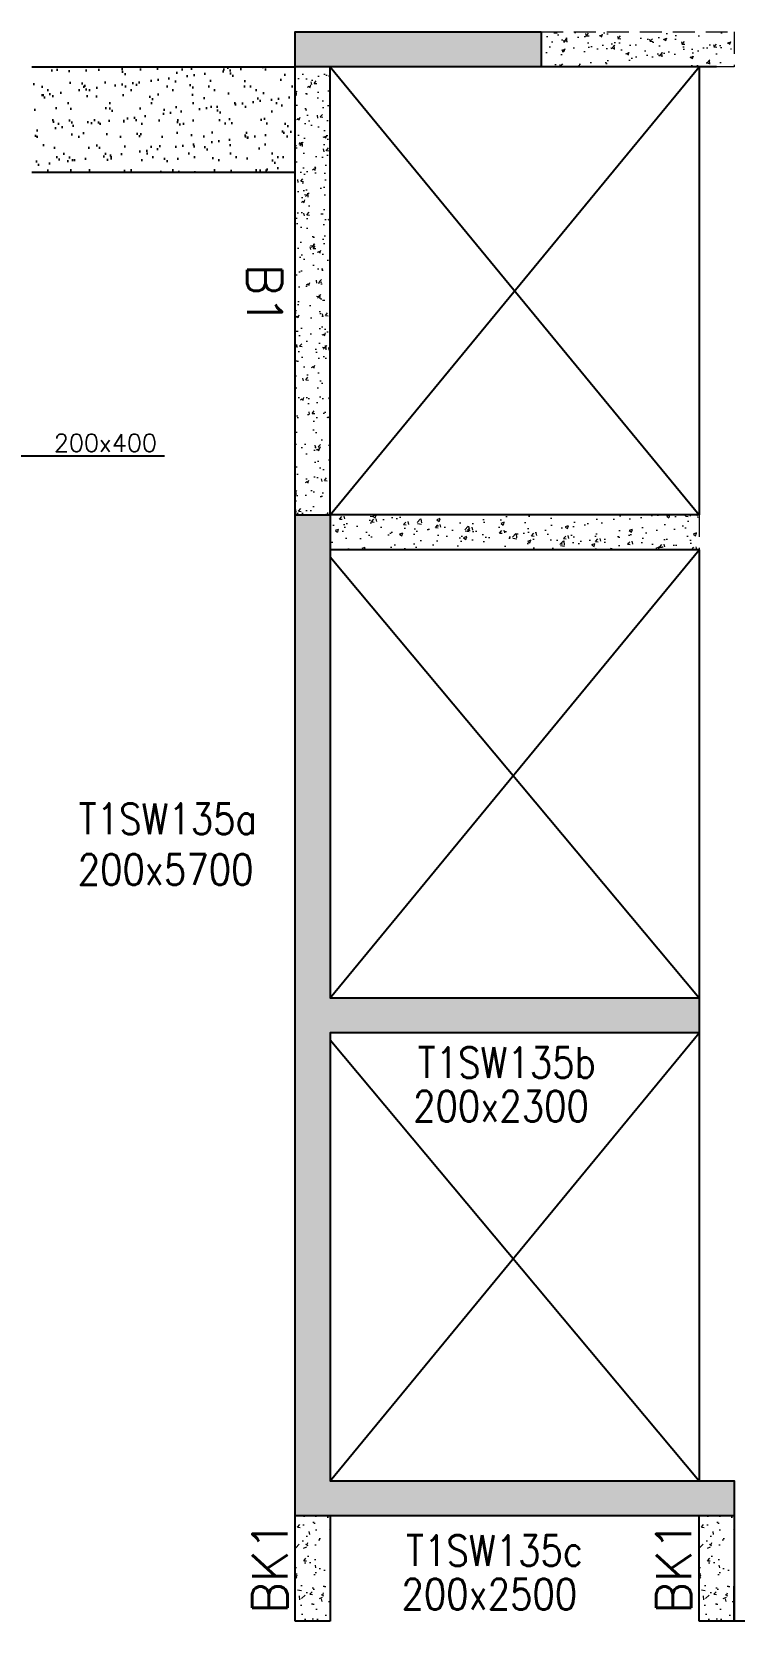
# Model space of a CAD drawing. Header units: millimetres. Extents: x 1078357 to 2594950, y -4969473 to -4636555.
# Drawn here: x 1647958 to 1651959, y -4670496 to -4661446 of the extents above; entities that cross this region are included whole.
import ezdxf

# ---------------------------------------------------------------- set-up
doc = ezdxf.new("R2010")
doc.units = ezdxf.units.MM
doc.header["$PDMODE"] = 35
for name, pattern in [('CONTINOUS', [0]), ('HIDDEN', [0.375, 0.25, -0.125]), ('New Retail block$0$CONTINOUS', [0])]:
    doc.linetypes.add(name, pattern=pattern)
doc.layers.get('0').update_dxf_attribs({"lineweight": 0})
doc.layers.get('Defpoints').update_dxf_attribs({"lineweight": 0})
for name, color, linetype, lineweight in [('A-_ANOTDIMA_D-', 6, 'Continuous', 13), ('COL. NO.', 30, 'Continuous', 25), ('COL. SIZE', 7, 'Continuous', 25), ('DIM', 9, 'Continuous', 25), ('HATCH', 8, 'Continuous', 30), ('S-NON STR RCC WALL', 8, 'Continuous', 0)]:
    doc.layers.add(name, color=color, linetype=linetype, lineweight=lineweight)
for name, color, linetype in [('B-200x650', 241, 'HIDDEN'), ('S-COLUMN_SHEAR WALL', 1, 'Continuous'), ('S-CUT OUT', 3, 'Continuous'), ('S-PROJECTION', 54, 'New Retail block$0$CONTINOUS')]:
    doc.layers.add(name, color=color, linetype=linetype)
doc.styles.add('Roman', font='romans')
doc.styles.add('ROMANS', font='romans.shx', dxfattribs={"width": 0.85})
doc.dimstyles.new('HARESH', dxfattribs={"dimtxt": 150, "dimasz": 75, "dimexe": 0, "dimexo": 0, "dimgap": 25, "dimtad": 1, "dimdec": 0, "dimdsep": 46, "dimtxsty": 'Roman', "dimblk": 'OBLIQUE', "dimcen": 225, "dimdle": 25, "dimclrd": 2, "dimclre": 2, "dimclrt": 7, "dimadec": 8, "dimazin": 1, "dimtfac": 1, "dimtdec": 0, "dimtmove": 0, "dimatfit": 0, "dimfxl": 1, "dimlwd": -1, "dimlwe": -1, "dimarcsym": 0})

# ---------------------------------------------------------------- blocks, each defined once
blk = doc.blocks.new('_Oblique')
at = {"color": 0, "linetype": 'ByBlock', "lineweight": -2}
blk.add_line((-0.5, -0.5), (0.5, 0.5), dxfattribs=at)
blk = doc.blocks.new('*D1184')
at = {"layer": 'Defpoints', "color": 0, "ltscale": 700, "transparency": 16777216}
for p in [(1647308.5, -4663596.2, 0), (1647758.5, -4663596.2, 0), (1647758.5, -4663862.2)]:
    blk.add_point(p, dxfattribs=at)
at = {"layer": 'DIM', "color": 2, "ltscale": 700, "transparency": 16777216}
for p, q in [((1647308.5, -4663596.2), (1647308.5, -4663862.2)), ((1647758.5, -4663596.2), (1647758.5, -4663862.2)), ((1647308.5, -4663862.2), (1647233.5, -4663862.2)), ((1647308.5, -4663862.2), (1647758.5, -4663862.2)), ((1647308.5, -4663862.2), (1647758.5, -4663862.2)), ((1647758.5, -4663862.2), (1647833.5, -4663862.2)), ((1648714.7, -4663862.2), (1647758.5, -4663862.2))]:
    blk.add_line(p, q, dxfattribs=at)
at = {"layer": 'DIM', "color": 2, "ltscale": 700, "transparency": 16777216, "xscale": 75, "yscale": 75, "zscale": 75}
blk.add_blockref('_Oblique', (1647308.5, -4663862.2), dxfattribs=at)
at = {"layer": 'DIM', "color": 2, "ltscale": 700, "transparency": 16777216, "xscale": 75, "yscale": 75, "zscale": 75, "rotation": 180}
blk.add_blockref('_Oblique', (1647758.5, -4663862.2), dxfattribs=at)
at = {"layer": 'DIM', "color": 7, "ltscale": 700, "transparency": 16777216, "insert": (1648377.8, -4663787.2), "char_height": 150, "attachment_point": 5, "style": 'Roman'}
blk.add_mtext('{\\H0.666667x;200x400}', dxfattribs=at)
blk = doc.blocks.new('G$CD63B60BD')
at = {"layer": 'COL. NO.', "linetype": 'Continuous', "style": 'ROMANS', "width": 0.85}
for s, p in [('T1SW135a', (64768.1, 2381.4, -640.8)), ('T1SW135b', (66698.7, 993, -320.4)), ('T1SW135c', (66632.1, -1785.4, -320.4))]:
    blk.add_text(s, height=175, dxfattribs=at).set_placement(p)
at = {"layer": 'COL. SIZE', "linetype": 'Continuous', "style": 'ROMANS', "width": 0.85}
for s, p in [('200x5700', (64761.9, 2092.6, -640.8)), ('200x2300', (66671.9, 745.2, -320.4)), ('200x2500', (66605.4, -2033.2, -320.4))]:
    blk.add_text(s, height=175, dxfattribs=at).set_placement(p)

msp = doc.modelspace()

# ---------------------------------------------------------------- hatches: boundary and pattern name
at = {"layer": 'HATCH'}
h = msp.add_hatch(dxfattribs=at)
h.set_pattern_fill('AR-SAND', color=8, scale=3, angle=179.97015)
h.set_pattern_definition([(37.4701541, (-2394224.73, 14021043.22), (-4.72361136, 146.8264517), [0, -115.824, 0, -129.54, 0, -123.825]), (7.4701541, (-2394224.73, 14021043.22), (134.9689868, 214.9772528), [0, -62.484, 0, -104.394, 0, -40.005]), (327.4701541, (-2394318.45, 14021043.27), (237.2979035, 0.3075449), [0, -38.1, 0, -137.16, 0, -179.07]), (317.4701541, (-2394318.45, 14021043.27), (229.1017424, 66.759465), [0, -19.05, 0, -89.916, 0, -102.87])])
h.paths.add_polyline_path([(1649458.5, -4661646), (1647958.5, -4661646), (1647958.5, -4662246.2), (1649458.5, -4662246.2)])
at = {"layer": 'S-COLUMN_SHEAR WALL', "lineweight": 25}
h = msp.add_hatch(color=1, dxfattribs=at)
h.dxf.hatch_style = 1
h.paths.add_polyline_path([(1650858.3, -4661446.2), (1650858.3, -4661646.2), (1649458.3, -4661646.2), (1649458.3, -4661446.2)])
h = msp.add_hatch(color=1, dxfattribs=at)
h.dxf.hatch_style = 1
h.paths.add_polyline_path([(1651758.3, -4666946.2), (1651758.3, -4667146.2), (1649658.3, -4667146.2), (1649658.3, -4669696.2), (1651958.3, -4669696.2), (1651958.3, -4669896.2), (1649458.3, -4669896.2), (1649458.3, -4664196.2), (1649658.3, -4664196.2), (1649658.3, -4666946.2)])
at = {"layer": 'S-NON STR RCC WALL', "linetype": 'HIDDEN', "ltscale": 500}
h = msp.add_hatch(dxfattribs=at)
h.set_pattern_fill('AR-CONC', color=256, angle=180)
h.set_pattern_definition([(50, (519985.67, 19721.3), (182.184669, -15.9390855), [19.05, -209.55]), (355, (519985.67, 19721.3), (-35.2434214, 191.056845), [15.24, -167.640584]), (100.4514447, (520000.85, 19719.97), (146.941247, 175.117752), [16.190009, -178.0902446]), (46.1842, (519985.67, 19772.1), (271.079041, -42.042328), [28.575, -314.325]), (96.6355576, (520008.26, 19768.6), (237.404134, 247.426125), [24.285023, -267.135608]), (351.184151, (519985.67, 19772.1), (237.404134, 247.426125), [22.859967, -251.459732]), (21, (520011.07, 19759.4), (151.6143913, -102.265198), [19.05, -209.55]), (326, (520011.07, 19759.4), (61.802028, 184.187966), [15.24, -167.64]), (71.451445, (520023.7, 19750.87), (213.416419, 81.922769), [16.190009, -178.0899376]), (37.5, (519985.666, 19721.3), (3.08860325, 84.5550389), [0, -165.608, 0, -170.18, 0, -168.275]), (7.5, (519985.67, 19721.3), (66.8196625, 100.1805748), [0, -97.028, 0, -161.798, 0, -64.135]), (327.5, (519929.024, 19721.3), (135.5905952, -5.728744), [0, -63.5, 0, -198.12, 0, -262.89]), (317.5, (519903.62, 19721.3), (148.1291814, 25.426491), [0, -82.55, 0, -131.572, 0, -186.69])])
h.paths.add_polyline_path([(1650858.5, -4661446.1), (1651958.5, -4661446.1), (1651958.5, -4661646.1), (1650858.5, -4661646.1)])
h = msp.add_hatch(dxfattribs=at)
h.set_pattern_fill('AR-CONC', color=256, angle=180)
h.set_pattern_definition([(50, (-577239.05, 4703740.48), (182.184669, -15.9390855), [19.05, -209.55]), (355, (-577239.05, 4703740.48), (-35.2434214, 191.0568452), [15.24, -167.640584]), (100.4514447, (-577223.87, 4703739.16), (146.941247, 175.117752), [16.1900088, -178.0902446]), (46.1842, (-577239.05, 4703791.28), (271.079041, -42.042328), [28.575, -314.325]), (96.6355576, (-577216.46, 4703787.78), (237.404134, 247.4261246), [24.285023, -267.135608]), (351.1841512, (-577239.05, 4703791.28), (237.404134, 247.4261246), [22.859967, -251.459732]), (21, (-577213.65, 4703778.58), (151.6143913, -102.2651982), [19.05, -209.55]), (326, (-577213.65, 4703778.58), (61.8020283, 184.187966), [15.24, -167.64]), (71.451445, (-577201.02, 4703770.06), (213.4164193, 81.922769), [16.1900088, -178.0899376]), (37.5, (-577239.05, 4703740.484), (3.08860325, 84.55503887), [0, -165.608, 0, -170.18, 0, -168.275]), (7.5, (-577239.05, 4703740.48), (66.8196625, 100.1805748), [0, -97.028, 0, -161.798, 0, -64.135]), (327.5, (-577295.69, 4703740.484), (135.59059517, -5.728744), [0, -63.5, 0, -198.12, 0, -262.89]), (317.5, (-577321.09, 4703740.48), (148.1291814, 25.426491), [0, -82.55, 0, -131.572, 0, -186.69])])
h.paths.add_polyline_path([(1649458.5, -4661646.1), (1649658.5, -4661646.1), (1649658.5, -4664196.1), (1649458.5, -4664196.1)])
h = msp.add_hatch(dxfattribs=at)
h.set_pattern_fill('AR-CONC', color=256, angle=180)
h.set_pattern_definition([(50, (2710935.11, -9348317.08), (182.184669, -15.9390855), [19.05, -209.55]), (355, (2710935.11, -9348317.08), (-35.2434214, 191.056845), [15.24, -167.640584]), (100.4514447, (2710950.3, -9348318.4), (146.941247, 175.117752), [16.190009, -178.0902446]), (46.1842, (2710935.11, -9348266.28), (271.079041, -42.042328), [28.575, -314.325]), (96.6355576, (2710957.7, -9348269.78), (237.404134, 247.426125), [24.285023, -267.135608]), (351.184151, (2710935.1, -9348266.28), (237.404134, 247.426125), [22.859967, -251.459732]), (21, (2710960.51, -9348278.98), (151.6143913, -102.265198), [19.05, -209.55]), (326, (2710960.51, -9348278.98), (61.802028, 184.187966), [15.24, -167.64]), (71.451445, (2710973.15, -9348287.5), (213.416419, 81.922769), [16.190009, -178.0899376]), (37.5, (2710935.114, -9348317.08), (3.08860325, 84.5550389), [0, -165.608, 0, -170.18, 0, -168.275]), (7.5, (2710935.11, -9348317.08), (66.8196625, 100.1805748), [0, -97.028, 0, -161.798, 0, -64.135]), (327.5, (2710878.47, -9348317.08), (135.5905952, -5.728744), [0, -63.5, 0, -198.12, 0, -262.89]), (317.5, (2710853.07, -9348317.08), (148.1291814, 25.426491), [0, -82.55, 0, -131.572, 0, -186.69])])
h.paths.add_polyline_path([(1649658.5, -4664196.1), (1651758.5, -4664196.1), (1651758.5, -4664396.1), (1649658.5, -4664396.1)])
at = {"layer": 'S-NON STR RCC WALL'}
h = msp.add_hatch(dxfattribs=at)
h.set_pattern_fill('AR-CONC', color=256, angle=180)
h.set_pattern_definition([(50, (-7980713.97, 37569211.16), (182.184669, -15.93908554), [19.05, -209.55]), (355, (-7980713.97, 37569211.16), (-35.2434214, 191.0568452), [15.24, -167.6405842]), (100.4514447, (-7980698.78, 37569209.83), (146.9412471, 175.1177519), [16.1900088, -178.0902446]), (46.1842, (-7980713.97, 37569261.96), (271.0790409, -42.0423279), [28.575, -314.325]), (96.6355576, (-7980691.38, 37569258.46), (237.404134, 247.4261246), [24.2850231, -267.1356082]), (351.1841512, (-7980713.97, 37569261.96), (237.404134, 247.4261246), [22.859967, -251.459732]), (21, (-7980688.57, 37569249.26), (151.61439127, -102.2651982), [19.05, -209.55]), (326, (-7980688.57, 37569249.26), (61.80202835, 184.1879661), [15.24, -167.64]), (71.451445, (-7980675.93, 37569240.74), (213.4164193, 81.9227689), [16.1900088, -178.0899376]), (37.5, (-7980713.965, 37569211.16), (3.08860325, 84.55503887), [0, -165.608, 0, -170.18, 0, -168.275]), (7.5, (-7980713.965, 37569211.16), (66.81966251, 100.18057482), [0, -97.028, 0, -161.798, 0, -64.135]), (327.5, (-7980770.61, 37569211.16), (135.59059517, -5.72874399), [0, -63.5, 0, -198.12, 0, -262.89]), (317.5, (-7980796.01, 37569211.16), (148.1291814, 25.42649103), [0, -82.55, 0, -131.572, 0, -186.69])])
h.paths.add_polyline_path([(1649658.3, -4669896.1), (1649458.3, -4669896.1), (1649458.3, -4670496.1), (1649658.3, -4670496.1), (1649658.3, -4670496.1), (1649658.3, -4669896.2)], is_closed=False)
h = msp.add_hatch(dxfattribs=at)
h.set_pattern_fill('AR-CONC', color=256, angle=180)
h.set_pattern_definition([(50, (-7978413.96, 37569211.16), (182.184669, -15.93908554), [19.05, -209.55]), (355, (-7978413.96, 37569211.16), (-35.2434214, 191.0568452), [15.24, -167.6405842]), (100.4514447, (-7978398.78, 37569209.83), (146.9412471, 175.1177519), [16.1900088, -178.0902446]), (46.1842, (-7978413.96, 37569261.96), (271.0790409, -42.0423279), [28.575, -314.325]), (96.6355576, (-7978391.38, 37569258.46), (237.404134, 247.4261246), [24.2850231, -267.1356082]), (351.1841512, (-7978413.96, 37569261.96), (237.404134, 247.4261246), [22.859967, -251.459732]), (21, (-7978388.56, 37569249.26), (151.61439127, -102.2651982), [19.05, -209.55]), (326, (-7978388.56, 37569249.26), (61.80202835, 184.1879661), [15.24, -167.64]), (71.451445, (-7978375.93, 37569240.74), (213.4164193, 81.9227689), [16.1900088, -178.0899376]), (37.5, (-7978413.965, 37569211.16), (3.08860325, 84.55503887), [0, -165.608, 0, -170.18, 0, -168.275]), (7.5, (-7978413.965, 37569211.16), (66.81966251, 100.18057482), [0, -97.028, 0, -161.798, 0, -64.135]), (327.5, (-7978470.61, 37569211.16), (135.59059517, -5.72874399), [0, -63.5, 0, -198.12, 0, -262.89]), (317.5, (-7978496.01, 37569211.16), (148.1291814, 25.42649103), [0, -82.55, 0, -131.572, 0, -186.69])])
h.paths.add_polyline_path([(1651958.3, -4669896.1), (1651758.3, -4669896.1), (1651758.3, -4670496.1), (1651958.3, -4670496.1), (1651958.3, -4670496.1), (1651958.3, -4669896.2)], is_closed=False)

# ---------------------------------------------------------------- linework, layer by layer
at = {"layer": 'B-200x650', "linetype": 'CONTINOUS', "ltscale": 700}
for p, q in [((1647958.5, -4661646.1, 0), (1649458.5, -4661646.1, 0)), ((1649458.5, -4664196.1, 0), (1649458.5, -4661646.1, 0)), ((1649658.5, -4664196.1, 0), (1649658.5, -4661646.1, 0)), ((1651758.5, -4661646.1, 0), (1650858.5, -4661646.1, 0)), ((1651858.5, -4661646.1, 0), (1651058.5, -4661646.1, 0)), ((1651758.5, -4661646.1, 0), (1651758.5, -4664196.1, 0)), ((1651758.5, -4664196.1, 0), (1649658.5, -4664196.1, 0)), ((1651758.5, -4664396.1, 0), (1649658.5, -4664396.1, 0)), ((1651758.5, -4664396.1, 0), (1651758.5, -4666946.1, 0)), ((1651758.5, -4667146.1, 0), (1651758.5, -4669696.1, 0)), ((1649458.3, -4670496.1, 0), (1649458.3, -4669896.1, 0)), ((1649658.3, -4669896.1, 0), (1649658.3, -4670496.1, 0)), ((1651758.3, -4670496.1, 0), (1651758.3, -4669896.1, 0)), ((1651958.3, -4669896.1, 0), (1651958.3, -4670496.1, 0)), ((1649658.3, -4670496.1, 0), (1649458.3, -4670496.1, 0)), ((1651958.3, -4670496.1, 0), (1651758.3, -4670496.1, 0))]:
    msp.add_line(p, q, dxfattribs=at)
at = {"layer": 'S-COLUMN_SHEAR WALL', "color": 1, "lineweight": 25, "elevation": 0}
for points in [[(1650858.3, -4661446.2), (1650858.3, -4661646.2), (1649458.3, -4661646.2), (1649458.3, -4661446.2)], [(1651758.3, -4666946.2), (1651758.3, -4667146.2), (1649658.3, -4667146.2), (1649658.3, -4669696.2), (1651958.3, -4669696.2), (1651958.3, -4669896.2), (1649458.3, -4669896.2), (1649458.3, -4664196.2), (1649658.3, -4664196.2), (1649658.3, -4666946.2)]]:
    msp.add_lwpolyline(points, close=True, dxfattribs=at)
at = {"layer": 'S-CUT OUT', "elevation": 0}
for points in [[(1649658.5, -4664196.1), (1651758.5, -4661646.1)], [(1649658.5, -4661646.1), (1651758.5, -4664196.1)], [(1649658.5, -4666946.1), (1651758.5, -4664396.1)], [(1649658.5, -4664436.1), (1651758.5, -4666946.1)], [(1649658.5, -4669696.1), (1651758.5, -4667146.1)], [(1649658.5, -4667186.1), (1651758.5, -4669696.1)]]:
    msp.add_lwpolyline(points, dxfattribs=at)
at = {"layer": 'S-NON STR RCC WALL', "linetype": 'HIDDEN', "ltscale": 500, "elevation": 0}
for points in [[(1650858.5, -4661446.1), (1651958.5, -4661446.1), (1651958.5, -4661646.1), (1650858.5, -4661646.1)], [(1649458.5, -4661646.1), (1649658.5, -4661646.1), (1649658.5, -4664196.1), (1649458.5, -4664196.1)], [(1649658.5, -4664196.1), (1651758.5, -4664196.1), (1651758.5, -4664396.1), (1649658.5, -4664396.1)]]:
    msp.add_lwpolyline(points, close=True, dxfattribs=at)
at = {"layer": 'S-PROJECTION'}
for p, q in [((1647958.5, -4662246.1, 0), (1649458.5, -4662246.1, 0)), ((1647958.5, -4662246.1, 0), (1649458.5, -4662246.1, 0)), ((1651958.5, -4670496.1, 0), (1651958.5, -4670296.1, 0)), ((1654358.5, -4670496.1, 0), (1651958.5, -4670496.1, 0))]:
    msp.add_line(p, q, dxfattribs=at)

# ---------------------------------------------------------------- block references
at = {"layer": 'A-_ANOTDIMA_D-', "color": 2, "ltscale": 700}
msp.add_blockref('G$CD63B60BD', (1583458.3, -4668396.1, 0), dxfattribs=at)

# ---------------------------------------------------------------- texts
at = {"layer": 'B-200x650', "linetype": 'HIDDEN', "ltscale": 500, "style": 'ROMANS'}
msp.add_text('B1', height=200, rotation=269.99906, dxfattribs=at).set_placement((1649184.1, -4662767.4, -2.7))
at = {"layer": 'B-200x650', "linetype": 'CONTINOUS', "ltscale": 700, "style": 'ROMANS'}
for p in [(1649413.7, -4670453.4, 50), (1651713.7, -4670453.4, 50)]:
    msp.add_text('BK1', height=200, rotation=90, dxfattribs=at).set_placement(p)

# ---------------------------------------------------------------- dimensions: what is measured, and where the dimension line sits
at = {"layer": 'DIM', "ltscale": 700}
dim = msp.add_linear_dim(base=(1647758.5, -4663862.2, 0), p1=(1647308.5, -4663596.2, 0), p2=(1647758.5, -4663596.2, 0), angle=180, text='{\\H0.666667x;200x400}', dimstyle='HARESH', override={"dimtxsty": 'Roman', "dimtmove": 1}, dxfattribs=at)
dim.commit()
dim.dimension.update_dxf_attribs({"geometry": '*D1184', "text_midpoint": (1648377.8, -4663840.5, 0), "dimtype": 160})

doc.saveas('drawing.dxf')
